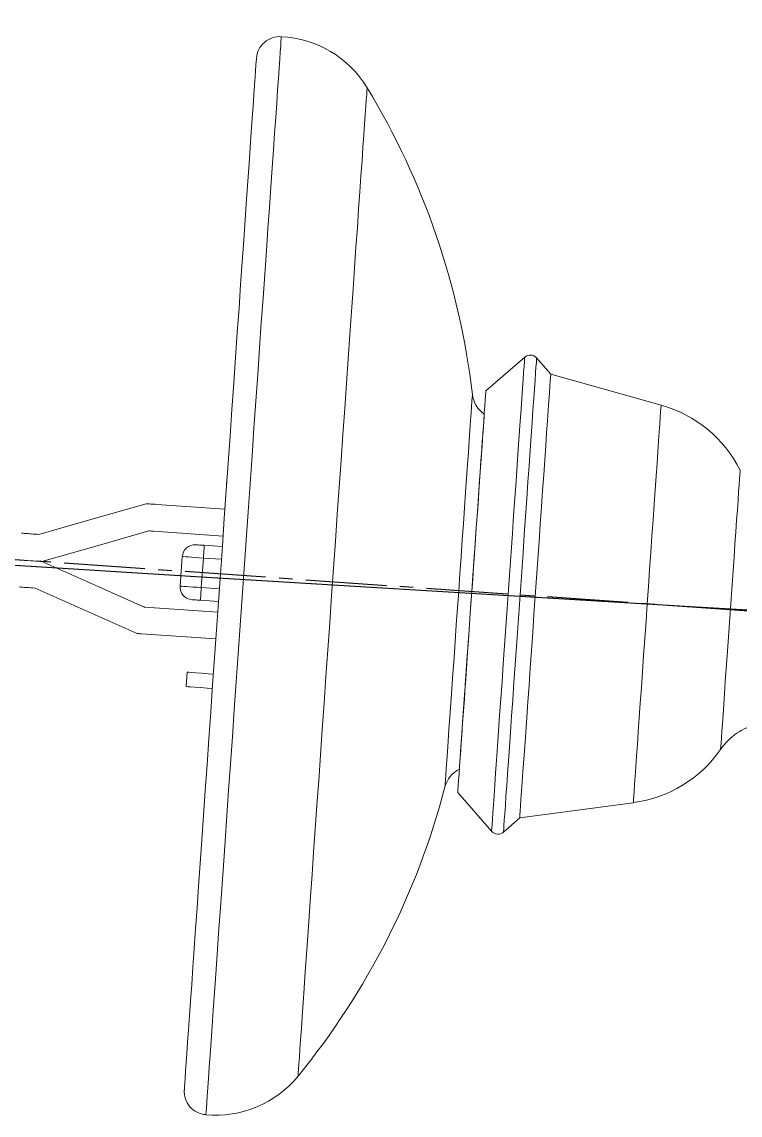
# Model space of a CAD drawing. Header units: millimetres. Extents: x 1587714 to 3094800, y -694377 to -413614.
# Drawn here: x 2056398.1 to 2056567.6, y -550999.7 to -550741.7 of the extents above; entities that cross this region are included whole.
import ezdxf

# ---------------------------------------------------------------- set-up
doc = ezdxf.new("R2010")
doc.units = ezdxf.units.MM
doc.linetypes.add('CENTER2', pattern=[28.575, 19.05, -3.175, 3.175, -3.175])
doc.layers.add('0_EJES', color=1, linetype='CENTER2')
doc.layers.add('M0_EQUIPOS', color=7, linetype='Continuous')

# ---------------------------------------------------------------- blocks, each defined once
blk = doc.blocks.new('poste doble terminal TM1')
at = {"layer": '0_EJES'}
blk.add_line((-248, 7825), (-1143.24, 7887.6), dxfattribs=at)
at = {"layer": 'M0_EQUIPOS', "color": 160, "linetype": 'Continuous', "lineweight": 15}
for p, q in [((-870.99, 7924.79), (-880.15, 7916.82)), ((-864.84, 7920.76), (-868.17, 7924.59)), ((-838.79, 7913.45), (-864.84, 7920.76)), ((-946.61, 7880.37), (-942.35, 7880.07)), ((-951.8, 7877.72), (-952.29, 7870.74)), ((-946.82, 7877.37), (-947.3, 7870.39)), ((-942.56, 7877.08), (-946.82, 7877.37)), ((-947.3, 7870.39), (-943.05, 7870.09)), ((-943.25, 7867.1), (-947.51, 7867.4)), ((-950.61, 7850.42), (-950.85, 7847.03)), ((-886.78, 7822.05), (-878.81, 7812.89)), ((-872.16, 7816.02), (-845.35, 7819.63)), ((-875.99, 7812.69), (-872.16, 7816.02))]:
    blk.add_line(p, q, dxfattribs=at)
at = {"layer": 'M0_EQUIPOS', "linetype": 'Continuous', "lineweight": 15}
for p, q in [((-941.26, 7895.58), (-941.33, 7894.88)), ((-941.73, 7888.9), (-957.84, 7890.02)), ((-958.58, 7883.71), (-942.17, 7882.56)), ((-960.67, 7865.81), (-943.43, 7864.61)), ((-943.87, 7858.27), (-961.4, 7859.5))]:
    blk.add_line(p, q, dxfattribs=at)
at = {"layer": 'M0_EQUIPOS', "color": 160, "linetype": 'Continuous', "lineweight": 15, "flags": 128}
for points in [[(-928.42, 8000.4), (-928.42, 8000.36), (-928.45, 8000), (-928.5, 7999.3), (-928.57, 7998.24), (-928.67, 7996.83), (-928.79, 7995.08), (-928.94, 7992.98), (-929.11, 7990.56), (-929.3, 7987.81), (-929.51, 7984.73), (-929.75, 7981.35), (-930.01, 7977.67), (-930.29, 7973.69), (-930.58, 7969.43), (-930.9, 7964.91), (-931.23, 7960.13), (-931.59, 7955.11), (-931.95, 7949.86), (-932.33, 7944.39), (-932.73, 7938.73), (-933.14, 7932.89), (-933.56, 7926.87), (-933.99, 7920.71), (-934.43, 7914.42), (-934.88, 7908.01), (-935.33, 7901.51), (-935.79, 7894.92), (-936.26, 7888.28), (-936.73, 7881.59), (-937.2, 7874.88), (-937.67, 7868.17), (-938.13, 7861.47), (-938.6, 7854.8), (-939.06, 7848.18), (-939.52, 7841.63), (-939.97, 7835.17), (-940.42, 7828.82), (-940.85, 7822.59), (-941.28, 7816.5), (-941.69, 7810.57), (-942.09, 7804.82), (-942.48, 7799.25), (-942.86, 7793.89), (-943.22, 7788.76), (-943.56, 7783.85), (-943.89, 7779.2), (-944.19, 7774.81), (-944.48, 7770.69), (-944.75, 7766.86), (-945, 7763.32), (-945.22, 7760.09), (-945.43, 7757.18), (-945.61, 7754.59), (-945.77, 7752.33), (-945.9, 7750.41), (-946.01, 7748.83), (-946.1, 7747.59), (-946.16, 7746.71), (-946.2, 7746.18), (-946.21, 7746)], [(-934.29, 7995.3), (-934.3, 7995.12), (-934.34, 7994.59), (-934.4, 7993.7), (-934.49, 7992.45), (-934.6, 7990.86), (-934.74, 7988.93), (-934.89, 7986.65), (-935.08, 7984.05), (-935.28, 7981.12), (-935.51, 7977.88), (-935.76, 7974.33), (-936.03, 7970.48), (-936.31, 7966.35), (-936.62, 7961.95), (-936.95, 7957.29), (-937.29, 7952.38), (-937.65, 7947.24), (-938.02, 7941.89), (-938.41, 7936.34), (-938.81, 7930.6), (-939.23, 7924.69), (-939.65, 7918.64), (-940.08, 7912.45), (-940.52, 7906.15), (-940.97, 7899.75), (-941.42, 7893.28), (-941.88, 7886.75), (-942.34, 7880.17), (-942.8, 7873.59), (-943.26, 7867), (-943.72, 7860.43), (-944.18, 7853.89), (-944.63, 7847.42), (-945.08, 7841.02), (-945.52, 7834.72), (-945.95, 7828.53), (-946.37, 7822.48), (-946.79, 7816.57), (-947.19, 7810.83), (-947.58, 7805.28), (-947.95, 7799.93), (-948.31, 7794.79), (-948.65, 7789.88), (-948.98, 7785.22), (-949.29, 7780.82), (-949.58, 7776.69), (-949.85, 7772.84), (-950.09, 7769.29), (-950.32, 7766.05), (-950.53, 7763.12), (-950.71, 7760.51), (-950.87, 7758.24), (-951, 7756.31), (-951.11, 7754.72), (-951.2, 7753.47), (-951.26, 7752.58), (-951.3, 7752.05), (-951.31, 7751.87)], [(-908.17, 7988.36), (-908.18, 7988.18), (-908.22, 7987.65), (-908.28, 7986.77), (-908.37, 7985.54), (-908.48, 7983.96), (-908.61, 7982.04), (-908.77, 7979.79), (-908.95, 7977.21), (-909.15, 7974.3), (-909.38, 7971.09), (-909.62, 7967.58), (-909.89, 7963.77), (-910.18, 7959.68), (-910.48, 7955.33), (-910.8, 7950.72), (-911.14, 7945.88), (-911.5, 7940.81), (-911.87, 7935.52), (-912.25, 7930.05), (-912.64, 7924.4), (-913.05, 7918.58), (-913.47, 7912.63), (-913.89, 7906.55), (-914.32, 7900.36), (-914.76, 7894.09), (-915.21, 7887.75), (-915.65, 7881.36), (-916.1, 7874.95), (-916.55, 7868.52), (-917, 7862.1), (-917.45, 7855.71), (-917.89, 7849.38), (-918.33, 7843.1), (-918.76, 7836.92), (-919.19, 7830.84), (-919.6, 7824.89), (-920.01, 7819.07), (-920.4, 7813.42), (-920.79, 7807.95), (-921.16, 7802.66), (-921.51, 7797.59), (-921.85, 7792.74), (-922.17, 7788.14), (-922.48, 7783.78), (-922.76, 7779.7), (-923.03, 7775.89), (-923.27, 7772.38), (-923.5, 7769.16), (-923.7, 7766.26), (-923.88, 7763.68), (-924.04, 7761.43), (-924.17, 7759.51), (-924.28, 7757.93), (-924.37, 7756.7), (-924.43, 7755.81), (-924.47, 7755.28), (-924.48, 7755.11)], [(-870.99, 7924.79), (-870.99, 7924.74), (-871.02, 7924.39), (-871.07, 7923.68), (-871.14, 7922.63), (-871.24, 7921.24), (-871.36, 7919.52), (-871.5, 7917.47), (-871.66, 7915.12), (-871.85, 7912.48), (-872.05, 7909.56), (-872.28, 7906.38), (-872.51, 7902.97), (-872.77, 7899.34), (-873.03, 7895.52), (-873.31, 7891.53), (-873.6, 7887.39), (-873.9, 7883.14), (-874.2, 7878.8), (-874.51, 7874.39), (-874.82, 7869.95), (-875.13, 7865.5), (-875.44, 7861.08), (-875.75, 7856.7), (-876.05, 7852.4), (-876.34, 7848.2), (-876.63, 7844.13), (-876.9, 7840.22), (-877.16, 7836.49), (-877.41, 7832.97), (-877.64, 7829.67), (-877.85, 7826.62), (-878.05, 7823.84), (-878.22, 7821.34), (-878.38, 7819.14), (-878.51, 7817.25), (-878.62, 7815.7), (-878.7, 7814.47), (-878.76, 7813.59), (-878.8, 7813.06), (-878.81, 7812.89)], [(-868.17, 7924.59), (-868.17, 7924.55), (-868.19, 7924.19), (-868.24, 7923.49), (-868.32, 7922.44), (-868.41, 7921.04), (-868.54, 7919.32), (-868.68, 7917.28), (-868.84, 7914.93), (-869.03, 7912.28), (-869.23, 7909.36), (-869.45, 7906.19), (-869.69, 7902.77), (-869.95, 7899.14), (-870.21, 7895.32), (-870.49, 7891.33), (-870.78, 7887.19), (-871.08, 7882.94), (-871.38, 7878.6), (-871.69, 7874.19), (-872, 7869.75), (-872.31, 7865.3), (-872.62, 7860.88), (-872.93, 7856.5), (-873.23, 7852.2), (-873.52, 7848), (-873.81, 7843.94), (-874.08, 7840.03), (-874.34, 7836.3), (-874.59, 7832.77), (-874.82, 7829.47), (-875.03, 7826.42), (-875.23, 7823.64), (-875.4, 7821.14), (-875.55, 7818.94), (-875.69, 7817.06), (-875.8, 7815.5), (-875.88, 7814.28), (-875.94, 7813.4), (-875.98, 7812.87), (-875.99, 7812.69)], [(-864.84, 7920.76), (-864.85, 7920.58), (-864.89, 7920.05), (-864.95, 7919.16), (-865.04, 7917.92), (-865.15, 7916.35), (-865.28, 7914.45), (-865.44, 7912.23), (-865.61, 7909.72), (-865.81, 7906.92), (-866.02, 7903.86), (-866.25, 7900.56), (-866.5, 7897.03), (-866.76, 7893.32), (-867.03, 7889.43), (-867.31, 7885.39), (-867.6, 7881.25), (-867.9, 7877.01), (-868.2, 7872.71), (-868.5, 7868.39), (-868.8, 7864.06), (-869.1, 7859.77), (-869.4, 7855.53), (-869.69, 7851.38), (-869.97, 7847.35), (-870.25, 7843.46), (-870.51, 7839.75), (-870.75, 7836.22), (-870.98, 7832.92), (-871.2, 7829.86), (-871.39, 7827.06), (-871.57, 7824.55), (-871.72, 7822.33), (-871.86, 7820.43), (-871.97, 7818.86), (-872.05, 7817.62), (-872.11, 7816.73), (-872.15, 7816.2), (-872.16, 7816.02)], [(-883.33, 7915.95), (-883.34, 7915.78), (-883.38, 7915.25), (-883.44, 7914.38), (-883.52, 7913.16), (-883.63, 7911.62), (-883.76, 7909.75), (-883.91, 7907.58), (-884.09, 7905.12), (-884.28, 7902.39), (-884.49, 7899.41), (-884.71, 7896.21), (-884.95, 7892.8), (-885.2, 7889.22), (-885.46, 7885.49), (-885.73, 7881.64), (-886, 7877.69), (-886.28, 7873.69), (-886.57, 7869.65), (-886.85, 7865.62), (-887.13, 7861.61), (-887.4, 7857.67), (-887.67, 7853.82), (-887.93, 7850.09), (-888.19, 7846.5), (-888.42, 7843.1), (-888.65, 7839.89), (-888.86, 7836.91), (-889.05, 7834.18), (-889.22, 7831.72), (-889.37, 7829.56), (-889.5, 7827.69), (-889.61, 7826.14), (-889.69, 7824.93), (-889.75, 7824.06), (-889.79, 7823.53), (-889.8, 7823.35)], [(-880.15, 7916.82), (-880.16, 7916.78), (-880.18, 7916.43), (-880.23, 7915.73), (-880.3, 7914.69), (-880.4, 7913.31), (-880.52, 7911.61), (-880.66, 7909.6), (-880.82, 7907.29), (-881, 7904.7), (-881.2, 7901.84), (-881.42, 7898.75), (-881.65, 7895.44), (-881.89, 7891.94), (-882.15, 7888.27), (-882.41, 7884.47), (-882.69, 7880.55), (-882.97, 7876.55), (-883.25, 7872.49), (-883.54, 7868.42), (-883.82, 7864.35), (-884.1, 7860.32), (-884.38, 7856.35), (-884.65, 7852.49), (-884.91, 7848.75), (-885.16, 7845.16), (-885.4, 7841.75), (-885.63, 7838.55), (-885.83, 7835.57), (-886.02, 7832.85), (-886.2, 7830.4), (-886.35, 7828.23), (-886.48, 7826.37), (-886.58, 7824.83), (-886.67, 7823.62), (-886.73, 7822.75), (-886.77, 7822.23), (-886.78, 7822.05)], [(-838.79, 7913.45), (-838.8, 7913.27), (-838.84, 7912.74), (-838.9, 7911.85), (-838.99, 7910.62), (-839.1, 7909.05), (-839.23, 7907.16), (-839.38, 7904.97), (-839.56, 7902.47), (-839.75, 7899.71), (-839.96, 7896.69), (-840.19, 7893.45), (-840.43, 7890), (-840.68, 7886.37), (-840.95, 7882.58), (-841.22, 7878.68), (-841.5, 7874.69), (-841.79, 7870.63), (-842.07, 7866.54), (-842.36, 7862.45), (-842.64, 7858.4), (-842.92, 7854.4), (-843.19, 7850.5), (-843.46, 7846.72), (-843.71, 7843.09), (-843.95, 7839.64), (-844.18, 7836.39), (-844.39, 7833.37), (-844.58, 7830.61), (-844.76, 7828.12), (-844.91, 7825.92), (-845.04, 7824.03), (-845.15, 7822.46), (-845.24, 7821.23), (-845.3, 7820.35), (-845.34, 7819.81), (-845.35, 7819.63), (-845.35, 7819.63)], [(-880.54, 7911.34), (-880.55, 7911.16), (-880.59, 7910.63), (-880.65, 7909.74), (-880.73, 7908.51), (-880.84, 7906.95), (-880.98, 7905.06), (-881.13, 7902.87), (-881.3, 7900.4), (-881.49, 7897.67), (-881.7, 7894.69), (-881.92, 7891.49), (-882.16, 7888.11), (-882.41, 7884.57), (-882.67, 7880.9), (-882.93, 7877.14), (-883.2, 7873.3), (-883.47, 7869.44), (-883.74, 7865.57), (-884.01, 7861.74), (-884.27, 7857.97), (-884.53, 7854.3), (-884.77, 7850.76), (-885.01, 7847.38), (-885.23, 7844.18), (-885.44, 7841.21), (-885.63, 7838.47), (-885.81, 7836), (-885.96, 7833.81), (-886.09, 7831.93), (-886.2, 7830.36), (-886.29, 7829.13), (-886.35, 7828.25), (-886.38, 7827.71), (-886.4, 7827.53)], [(-820.15, 7898.14), (-820.15, 7898.09), (-820.17, 7897.74), (-820.22, 7897.05), (-820.29, 7896.02), (-820.39, 7894.66), (-820.51, 7892.99), (-820.64, 7891.02), (-820.8, 7888.78), (-820.97, 7886.29), (-821.16, 7883.57), (-821.37, 7880.66), (-821.58, 7877.59), (-821.81, 7874.38), (-822.04, 7871.08), (-822.27, 7867.71), (-822.51, 7864.32), (-822.75, 7860.94), (-822.98, 7857.6), (-823.21, 7854.34), (-823.43, 7851.19), (-823.64, 7848.2), (-823.83, 7845.38), (-824.02, 7842.78), (-824.18, 7840.41), (-824.33, 7838.3), (-824.46, 7836.48), (-824.56, 7834.96), (-824.65, 7833.76), (-824.71, 7832.9), (-824.74, 7832.38), (-824.76, 7832.2)], [(-948.6, 7880.51), (-948.56, 7880.5), (-948.45, 7880.5), (-948.27, 7880.48), (-948.02, 7880.47), (-947.72, 7880.44), (-947.37, 7880.42), (-947, 7880.39), (-946.61, 7880.37)], [(-946.61, 7880.37), (-946.61, 7880.31), (-946.62, 7880.14), (-946.64, 7879.86), (-946.67, 7879.49), (-946.7, 7879.04), (-946.74, 7878.52), (-946.78, 7877.96), (-946.82, 7877.37)], [(-946.82, 7877.37), (-947.79, 7877.44), (-948.72, 7877.51), (-949.59, 7877.57), (-950.34, 7877.62), (-950.96, 7877.66), (-951.42, 7877.7), (-951.71, 7877.72), (-951.8, 7877.72)], [(-952.29, 7870.74), (-952.2, 7870.73), (-951.91, 7870.71), (-951.45, 7870.68), (-950.83, 7870.64), (-950.08, 7870.59), (-949.21, 7870.53), (-948.28, 7870.46), (-947.3, 7870.39)], [(-947.3, 7870.39), (-947.35, 7869.81), (-947.38, 7869.25), (-947.42, 7868.73), (-947.45, 7868.28), (-947.48, 7867.9), (-947.5, 7867.63), (-947.51, 7867.46), (-947.51, 7867.4)], [(-947.51, 7867.4), (-947.9, 7867.43), (-948.28, 7867.45), (-948.62, 7867.48), (-948.92, 7867.5), (-949.17, 7867.51), (-949.36, 7867.53), (-949.47, 7867.54), (-949.51, 7867.54)], [(-944.45, 7849.99), (-945.65, 7850.08), (-947.28, 7850.19), (-948.61, 7850.28), (-949.62, 7850.35), (-950.28, 7850.4), (-950.59, 7850.42), (-950.61, 7850.42)], [(-944.69, 7846.6), (-945.89, 7846.68), (-947.51, 7846.79), (-948.85, 7846.89), (-949.85, 7846.96), (-950.52, 7847), (-950.83, 7847.03), (-950.85, 7847.03)]]:
    blk.add_lwpolyline(points, dxfattribs=at)
at = {"layer": 'M0_EQUIPOS', "linetype": 'Continuous', "lineweight": 15, "flags": 128}
for points in [[(-941.31, 7894.88), (-941.33, 7894.88), (-941.33, 7894.88)], [(-960.32, 7890.2), (-974.49, 7886.14), (-985.62, 7882.94)], [(-984.94, 7876.53), (-970.78, 7880.59), (-959.65, 7883.79)], [(-984.94, 7876.53), (-971.48, 7870.54), (-960.91, 7865.83)], [(-962.47, 7859.57), (-975.93, 7865.57), (-986.5, 7870.28)]]:
    blk.add_lwpolyline(points, dxfattribs=at)
at = {"layer": 'M0_EQUIPOS', "color": 160, "linetype": 'Continuous', "lineweight": 15}
for centre, radius, start, end in [((-928.8, 7994.92), 5.5, 85.9849, 176), ((-929.59, 7975.38), 25.05, 31.21, 87.3104), ((-1062.12, 7895.08), 180, 6.6572, 31.2131), ((-869.68, 7923.28), 2, 41, 131), ((-876.87, 7916.71), 6.5, 186.6572, 235.6845), ((-846.9, 7884.57), 30, 26.8965, 74.3176), ((-948.81, 7877.51), 3, 86, 176), ((-949.3, 7870.53), 3, 176, 266), ((-812.45, 7823.62), 15, 103.5633, 145.1035), ((-849.36, 7849.37), 30, 277.6824, 325.1035), ((-883.52, 7821.71), 6.5, 116.3155, 165.3428), ((-1063.95, 7868.9), 180, 320.7869, 345.3428), ((-877.3, 7814.2), 2, 221, 311), ((-943.89, 7770.94), 25.05, 264.6896, 320.79), ((-945.83, 7751.49), 5.5, 176, 266.0151)]:
    blk.add_arc(centre, radius, start, end, dxfattribs=at)
at = {"layer": 'M0_EQUIPOS', "linetype": 'Continuous', "lineweight": 15}
for points, knots in [([(-957.84, 7890.02), (-958.31, 7890.06), (-959.13, 7890.11), (-959.96, 7890.17), (-960.32, 7890.2)], [0, 0, 0, 0, 0.559998, 1, 1, 1, 1]), ([(-988.85, 7883.17), (-989.02, 7883.18), (-989.32, 7883.2), (-989.63, 7883.23), (-989.76, 7883.23)], [0, 0, 0, 0, 0.5599831, 1, 1, 1, 1]), ([(-985.62, 7882.94), (-986.22, 7882.99), (-987.3, 7883.06), (-988.37, 7883.14), (-988.85, 7883.17)], [0, 0, 0, 0, 0.55997, 1, 1, 1, 1]), ([(-959.65, 7883.79), (-959.45, 7883.77), (-959.09, 7883.75), (-958.74, 7883.72), (-958.58, 7883.71)], [0, 0, 0, 0, 0.5600152, 1, 1, 1, 1]), ([(-990.2, 7876.9), (-990.09, 7876.89), (-989.88, 7876.88), (-989.67, 7876.86), (-989.58, 7876.86)], [0, 0, 0, 0, 0.55998, 1, 1, 1, 1]), ([(-990.2, 7876.9), (-990.09, 7876.89), (-989.88, 7876.88), (-989.67, 7876.86), (-989.58, 7876.86)], [0, 0, 0, 0, 0.55998, 1, 1, 1, 1]), ([(-989.58, 7876.86), (-988.72, 7876.8), (-987.17, 7876.69), (-985.62, 7876.58), (-984.94, 7876.53)], [0, 0, 0, 0, 0.5599922, 1, 1, 1, 1]), ([(-989.58, 7876.86), (-988.72, 7876.8), (-987.17, 7876.69), (-985.62, 7876.58), (-984.94, 7876.53)], [0, 0, 0, 0, 0.5599922, 1, 1, 1, 1]), ([(-986.5, 7870.28), (-987.22, 7870.33), (-988.49, 7870.41), (-989.76, 7870.5), (-990.32, 7870.54)], [0, 0, 0, 0, 0.559995, 1, 1, 1, 1]), ([(-960.91, 7865.83), (-960.86, 7865.83), (-960.78, 7865.82), (-960.7, 7865.81), (-960.67, 7865.81)], [0, 0, 0, 0, 0.560116, 1, 1, 1, 1]), ([(-961.4, 7859.5), (-961.6, 7859.51), (-961.96, 7859.54), (-962.31, 7859.56), (-962.47, 7859.57)], [0, 0, 0, 0, 0.5599218, 1, 1, 1, 1])]:
    blk.add_open_spline(points, degree=3, knots=knots, dxfattribs=at)

msp = doc.modelspace()

# ---------------------------------------------------------------- linework, layer by layer
at = {"color": 5}
msp.add_arc((2061183.3471, -474010.1855), 77008.6558, 259.566268269, 266.990086958, dxfattribs=at)

# ---------------------------------------------------------------- block references
msp.add_blockref('poste doble terminal TM1', (2057387.7201, -558745.6049))

doc.saveas('drawing.dxf')
